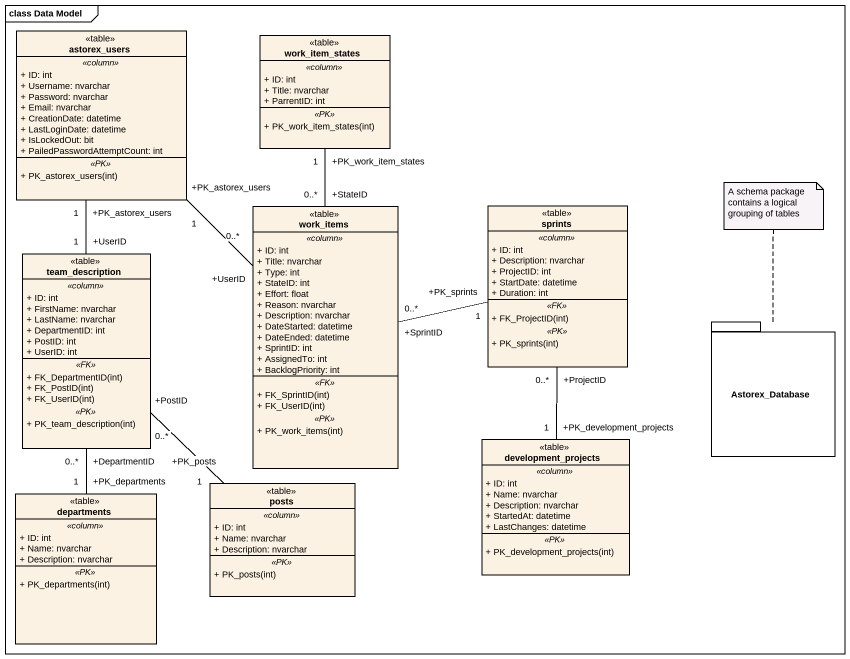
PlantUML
@startuml
mainframe class Data Model
hide circle
hide empty members
skinparam classAttributeIconSize 0
class astorex_users <<table>> {
  .. <<column>> ..
  + ID: int
  + Username: nvarchar
  + Password: nvarchar
  + Email: nvarchar
  + CreationDate: datetime
  + LastLoginDate: datetime
  + IsLockedOut: bit
  + PailedPasswordAttemptCount: int
  .. <<PK>> ..
  + PK_astorex_users(int)
}
class work_item_states <<table>> {
  .. <<column>> ..
  + ID: int
  + Title: nvarchar
  + ParrentID: int
  .. <<PK>> ..
  + PK_work_item_states(int)
}
class work_items <<table>> {
  .. <<column>> ..
  + ID: int
  + Title: nvarchar
  + Type: int
  + StateID: int
  + Effort: float
  + Reason: nvarchar
  + Description: nvarchar
  + DateStarted: datetime
  + DateEnded: datetime
  + SprintID: int
  + AssignedTo: int
  + BacklogPriority: int
  .. <<FK>> ..
  + FK_SprintID(int)
  + FK_UserID(int)
  .. <<PK>> ..
  + PK_work_items(int)
}
class sprints <<table>> {
  .. <<column>> ..
  + ID: int
  + Description: nvarchar
  + ProjectID: int
  + StartDate: datetime
  + Duration: int
  .. <<FK>> ..
  + FK_ProjectID(int)
  .. <<PK>> ..
  + PK_sprints(int)
}
class team_description <<table>> {
  .. <<column>> ..
  + ID: int
  + FirstName: nvarchar
  + LastName: nvarchar
  + DepartmentID: int
  + PostID: int
  + UserID: int
  .. <<FK>> ..
  + FK_DepartmentID(int)
  + FK_PostID(int)
  + FK_UserID(int)
  .. <<PK>> ..
  + PK_team_description(int)
}
package Astorex_Database {
}
class development_projects <<table>> {
  .. <<column>> ..
  + ID: int
  + Name: nvarchar
  + Description: nvarchar
  + StartedAt: datetime
  + LastChanges: datetime
  .. <<PK>> ..
  + PK_development_projects(int)
}
class departments <<table>> {
  .. <<column>> ..
  + ID: int
  + Name: nvarchar
  + Description: nvarchar
  .. <<PK>> ..
  + PK_departments(int)
}
class posts <<table>> {
  .. <<column>> ..
  + ID: int
  + Name: nvarchar
  + Description: nvarchar
  .. <<PK>> ..
  + PK_posts(int)
}
work_items "+UserID\n0..*" -up- "+PK_astorex_users\n1" astorex_users
work_items "+StateID\n0..*" -up- "+PK_work_item_states\n1" work_item_states
work_items "+SprintID\n0..*" -right- "+PK_sprints\n1" sprints
sprints "+ProjectID\n0..*" -- "+PK_development_projects\n1" development_projects
team_description "+UserID\n1" -up- "+PK_astorex_users\n1" astorex_users
team_description "+DepartmentID\n0..*" -- "+PK_departments\n1" departments
team_description "+PostID\n0..*" -- "+PK_posts\n1" posts
note top of Astorex_Database : A schema package contains a logical grouping of tables
@enduml
